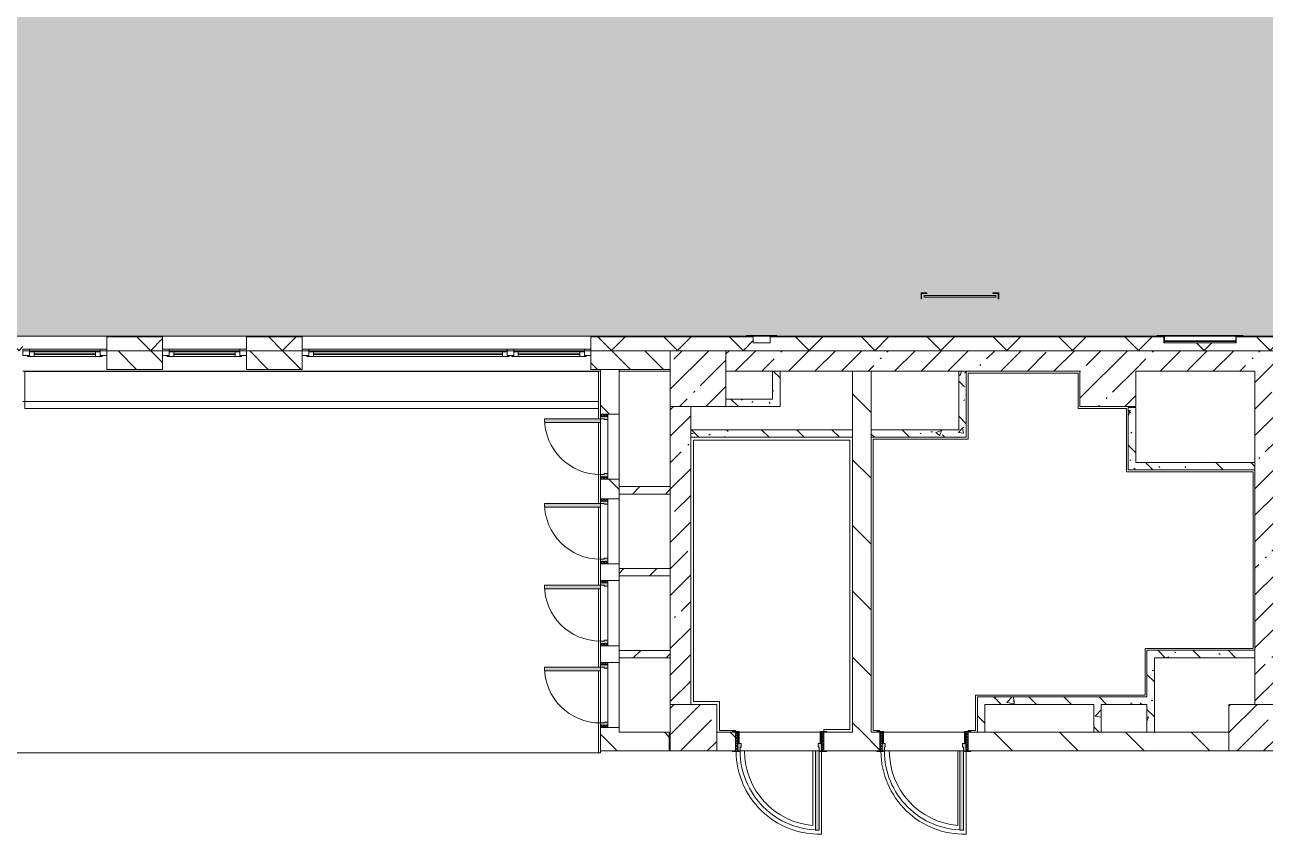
# Model space of a CAD drawing. Header units: millimetres. Extents: x 957 to 228198, y -8553 to 29000.
# Drawn here: x 107969 to 121288, y 10005 to 18702 of the extents above; entities that cross this region are included whole.
import ezdxf

# ---------------------------------------------------------------- set-up
doc = ezdxf.new("R2010")
doc.units = ezdxf.units.MM
for name, color, linetype, lineweight in [('A-DETL-2', 7, 'Continuous', 5), ('A-GENM-2', 7, 'Continuous', 5), ('A-GLAZ-2', 7, 'Continuous', 5), ('A-WALL', 7, 'Continuous', 9), ('A-WALL-2', 7, 'Continuous', 5), ('I-WALL-3', 7, 'Continuous', 5), ('S-COLS-1', 7, 'Continuous', 5)]:
    doc.layers.add(name, color=color, linetype=linetype, lineweight=lineweight)
doc.layers.add('A-DETL-GENF-3', color=7, linetype='Continuous', lineweight=9, true_color=0xc0c0c0, transparency=0.4)
for name, color, linetype, lineweight, true_color in [('A-DOOR-2', 7, 'Continuous', 5, 0xaaaaaa), ('A-DOOR-3', 7, 'Continuous', 5, 0xe2e2e2), ('A-DOOR-FRAM-3', 7, 'Continuous', 5, 0xe2e2e2), ('A-DOOR-FRAM-4', 7, 'Continuous', 5, 0xaaaaaa), ('A-FLOR-2', 7, 'Continuous', 5, 0xaaaaaa), ('A-GENM-3', 7, 'Continuous', 5, 0x737373), ('A-WALL-3', 7, 'Continuous', 5, 0x737373), ('I-WALL-4', 7, 'Continuous', 5, 0x787878)]:
    doc.layers.add(name, color=color, linetype=linetype, lineweight=lineweight, true_color=true_color)
pattern_1 = [(135, (101188.1, 0), (-353.553, -353.553), [])]
pattern_2 = [(135, (1826.41, 164.685), (-14.14214, -14.14214), []), (225, (1826.41, 164.685), (14.14214, -14.14214), [])]
pattern_3 = [(45, (-296.384, 164.685), (-14.1421, 14.1421), []), (135, (-296.384, 164.685), (-14.1421, -14.1421), [])]
pattern_4 = [(45, (101188.1, 0), (-285.123, 285.123), []), (45, (101473.2, 0), (-285.123, 285.123), [504.031, -100.806, 16.764, -84.042])]
pattern_5 = [(135, (101188.1, 0), (-377.171, -377.171), [533.4, -88.9, 17.78, -88.9]), (135, (101188.1, 376.94), (-377.171, -377.171), []), (50, (101188.1, 0), (637.645, -55.787), [66.675, -733.425]), (355, (101188.1, 0), (-123.35, 668.7), [53.34, -586.74]), (100.451, (101241.2, -4.65), (514.299, 612.908), [56.665, -623.315]), (46.184, (101188.1, 177.8), (948.776, -147.15), [100.012, -1100.137]), (96.636, (101267.2, 165.5), (830.91, 865.997), [84.998, -934.973]), (351.184, (101188.1, 177.8), (830.918, 865.99), [80.01, -880.11]), (21, (101277, 133.35), (530.651, -357.928), [66.675, -733.425]), (326, (101277, 133.35), (216.308, 644.658), [53.34, -586.74]), (71.451, (101321.2, 103.5), (746.96, 286.724), [56.665, -623.315]), (37.5, (101188.1, 0), (10.8105, 295.9426), [16.764, -562.864, 16.764, -578.866, -588.962]), (37.5, (101188.1, 0), (10.8105, 295.9426), [-1175.258, 16.764, -572.198]), (7.5, (101188.1, 0), (233.869, 350.6318), [16.764, -322.834, 16.764, -549.529, -224.472]), (7.5, (101188.1, 0), (233.869, 350.6318), [-905.891, 16.764, -207.708]), (327.5, (100989.84, 0), (474.5678, -20.0513), [16.764, -205.486, 16.764, -676.656, -920.115]), (327.5, (100989.84, 0), (474.5678, -20.0513), [-915.67, 16.764, -903.351]), (317.5, (100900.94, 0), (518.452, 88.9934), [16.764, -272.161, 16.764, -443.738, -653.415]), (317.5, (100900.94, 0), (518.452, 88.9934), [-749.427, 16.764, -636.651])]
pattern_6 = [(45, (101188.1, 0), (-176.7767, 176.7767), [])]

# ---------------------------------------------------------------- blocks, each defined once
blk = doc.blocks.new('BSC_Колонна _Прямоугольная - 600х600-V265-3_2_2_птичка')
at = {"layer": 'S-COLS-1'}
h = blk.add_hatch(dxfattribs=at)
h.set_pattern_fill('FP_78', color=256, style=0, pattern_type=2)
h.set_pattern_definition([(45, (-14010, -14900), (-285.123, 285.123), []), (45, (-13724.88, -14900), (-285.123, 285.123), [504.031, -100.806, 16.764, -84.042])])
h.paths.add_polyline_path([(-300, -300), (300, -300), (300, 300), (-300, 300), (-300, -245)])
for p, q in [((300, 300), (-300, 300)), ((-300, 300), (-300, -300)), ((300, -300), (300, 300)), ((-300, -300), (300, -300))]:
    blk.add_line(p, q, dxfattribs=at)
blk = doc.blocks.new('110_Дверь_СКБ_1Ст_Внутренняя1 - Д-7_п__950x2100h_Туалет EW30-32897972-3_2_2_птичка')
at = {"layer": 'A-DOOR-2'}
h = blk.add_hatch(dxfattribs=at)
h.set_pattern_fill('FP_87', color=256, style=0, pattern_type=2)
h.set_pattern_definition(pattern_2)
h.paths.add_polyline_path([(487, 100), (462, 100), (462, -100), (487, -100)])
at = {"layer": 'A-DOOR-3'}
h = blk.add_hatch(color=256, dxfattribs=at)
h.paths.add_polyline_path([(437, 100), (437, 60), (427, 60), (427, 20), (462, 20), (462, 100), (447, 100)])
h.paths.add_polyline_path([(-413, 100), (-438, 94), (-438, 20), (-403, 20), (-403, 60), (-413, 60), (-413, 88)])
at = {"layer": 'A-DOOR-FRAM-3'}
for points in [[(-413, 950), (-413, 100), (-373, 100), (-373, 950), (-398, 950)], [(-423, 108), (-493, 107), (-493, 100), (-423, 100)], [(-438, 20), (-438, -100), (-423, -100), (-423, 20)], [(484, 108), (447, 108), (447, 100), (517, 100), (517, 108), (487, 108)], [(462, 20), (447, 20), (447, -100), (462, -100)], [(-423, -100), (-493, -100), (-493, -108), (-423, -108)], [(462, -100), (447, -100), (447, -108), (517, -108), (517, -100), (487, -100)]]:
    blk.add_hatch(color=256, dxfattribs=at).paths.add_polyline_path(points)
at = {"layer": 'A-DOOR-FRAM-4'}
h = blk.add_hatch(dxfattribs=at)
h.set_pattern_fill('FP_88', color=256, style=0, pattern_type=2)
h.set_pattern_definition(pattern_3)
h.paths.add_polyline_path([(-463, 100), (-463, -100), (-438, -100), (-438, 100)])
at = {"layer": 'A-DOOR-2'}
for p, q in [((-413, 950), (-413, 100)), ((-373, 950), (-413, 950)), ((-373, 100), (-373, 950)), ((-413, 100), (-373, 100))]:
    blk.add_line(p, q, dxfattribs=at)
blk.add_arc((-413, 100), 850, 360, 90, dxfattribs=at)
at = {"layer": 'A-DOOR-FRAM-4'}
for p, q in [((-423, 108), (-493, 108)), ((-493, 108), (-493, 100)), ((-493, 100), (-423, 100)), ((-438, 100), (-463, 100)), ((-463, 100), (-463, -100)), ((-413, 100), (-438, 100)), ((-438, 100), (-438, 20)), ((-438, -100), (-438, 100)), ((-423, 100), (-438, 100)), ((-438, 100), (-438, 99)), ((-438, 99), (-423, 99)), ((-438, 20), (-403, 20)), ((-423, 20), (-438, 20)), ((-438, 20), (-438, -100)), ((-423, 100), (-423, 108)), ((-423, 99), (-423, 100)), ((-423, -100), (-423, 20)), ((-413, 60), (-413, 100)), ((-403, 60), (-413, 60)), ((-403, 20), (-403, 60)), ((437, 60), (427, 60)), ((427, 60), (427, 20)), ((427, 20), (462, 20)), ((437, 100), (437, 60)), ((462, 100), (437, 100)), ((517, 108), (447, 108)), ((447, 108), (447, 100)), ((462, 100), (447, 100)), ((447, 100), (447, 99)), ((447, 100), (517, 100)), ((447, 99), (462, 99)), ((462, 20), (447, 20)), ((447, 20), (447, -100)), ((462, 20), (462, 100)), ((487, 100), (462, 100)), ((462, 100), (462, -100)), ((462, 99), (462, 100)), ((462, -100), (462, 20)), ((487, -100), (487, 100)), ((517, 100), (517, 108)), ((-423, -100), (-493, -100)), ((-493, -100), (-493, -108)), ((-493, -108), (-423, -108)), ((-463, -100), (-438, -100)), ((-438, -100), (-423, -100)), ((-423, -108), (-423, -100)), ((447, -100), (462, -100)), ((517, -100), (447, -100)), ((447, -100), (447, -108)), ((447, -108), (517, -108)), ((462, -100), (487, -100)), ((517, -108), (517, -100))]:
    blk.add_line(p, q, dxfattribs=at)
blk = doc.blocks.new('110_Дверь_СКБ_1Ст_Внутренняя1 - Д-7_п__950x2100h_Туалет-32491181-3_2_2_птичка')
at = {"layer": 'A-DOOR-2'}
h = blk.add_hatch(dxfattribs=at)
h.set_pattern_fill('FP_87', color=256, style=0, pattern_type=2)
h.set_pattern_definition(pattern_2)
h.paths.add_polyline_path([(487, 100), (462, 99), (462, -100), (487, -100), (487, 99)])
at = {"layer": 'A-DOOR-3'}
h = blk.add_hatch(color=256, dxfattribs=at)
h.paths.add_polyline_path([(-413, 100), (-438, 99), (-438, 20), (-403, 20), (-403, 60), (-413, 60), (-413, 99)])
h.paths.add_polyline_path([(462, 100), (437, 99), (437, 60), (427, 60), (427, 20), (462, 20), (462, 99)])
at = {"layer": 'A-DOOR-FRAM-3'}
for points in [[(-413, 950), (-413, 100), (-373, 100), (-373, 950), (-392, 950)], [(-435, 108), (-493, 108), (-493, 100), (-423, 100), (-423, 108)], [(-423, 20), (-438, 20), (-438, -100), (-423, -100)], [(474, 108), (447, 108), (447, 100), (517, 100), (517, 108), (479, 108)], [(447, 20), (447, -100), (462, -100), (462, 20)], [(-493, -100), (-493, -108), (-423, -108), (-423, -100), (-463, -100)], [(517, -100), (447, -100), (447, -108), (517, -108)]]:
    blk.add_hatch(color=256, dxfattribs=at).paths.add_polyline_path(points)
at = {"layer": 'A-DOOR-FRAM-4'}
h = blk.add_hatch(dxfattribs=at)
h.set_pattern_fill('FP_88', color=256, style=0, pattern_type=2)
h.set_pattern_definition(pattern_3)
h.paths.add_polyline_path([(-463, 100), (-463, -100), (-438, -100), (-438, 100)])
at = {"layer": 'A-DOOR-2'}
for p, q in [((-413, 950), (-413, 100)), ((-373, 950), (-413, 950)), ((-373, 100), (-373, 950)), ((-413, 100), (-373, 100))]:
    blk.add_line(p, q, dxfattribs=at)
blk.add_arc((-413, 100), 850, 360, 90, dxfattribs=at)
at = {"layer": 'A-DOOR-FRAM-4'}
for p, q in [((-423, 108), (-493, 108)), ((-493, 108), (-493, 100)), ((-493, 100), (-423, 100)), ((-438, 100), (-463, 100)), ((-463, 100), (-463, -100)), ((-413, 100), (-438, 100)), ((-438, 100), (-438, 20)), ((-438, -100), (-438, 100)), ((-423, 100), (-438, 100)), ((-438, 100), (-438, 99)), ((-438, 99), (-423, 99)), ((-438, 20), (-403, 20)), ((-423, 20), (-438, 20)), ((-438, 20), (-438, -100)), ((-423, 100), (-423, 108)), ((-423, 99), (-423, 100)), ((-423, -100), (-423, 20)), ((-413, 60), (-413, 100)), ((-403, 60), (-413, 60)), ((-403, 20), (-403, 60)), ((437, 60), (427, 60)), ((427, 60), (427, 20)), ((427, 20), (462, 20)), ((437, 100), (437, 60)), ((462, 100), (437, 100)), ((517, 108), (447, 108)), ((447, 108), (447, 100)), ((462, 100), (447, 100)), ((447, 100), (447, 99)), ((447, 100), (517, 100)), ((447, 99), (462, 99)), ((462, 20), (447, 20)), ((447, 20), (447, -100)), ((462, 20), (462, 100)), ((487, 100), (462, 100)), ((462, 100), (462, -100)), ((462, 99), (462, 100)), ((462, -100), (462, 20)), ((487, -100), (487, 100)), ((517, 100), (517, 108)), ((-423, -100), (-493, -100)), ((-493, -100), (-493, -108)), ((-493, -108), (-423, -108)), ((-463, -100), (-438, -100)), ((-438, -100), (-423, -100)), ((-423, -108), (-423, -100)), ((447, -100), (462, -100)), ((517, -100), (447, -100)), ((447, -100), (447, -108)), ((447, -108), (517, -108)), ((462, -100), (487, -100)), ((517, -108), (517, -100))]:
    blk.add_line(p, q, dxfattribs=at)
blk = doc.blocks.new('BSC_Колонна _Прямоугольная - 500х500-V295-3_2_2_птичка')
at = {"layer": 'S-COLS-1'}
h = blk.add_hatch(dxfattribs=at)
h.set_pattern_fill('FP_104', color=256, style=0, pattern_type=2)
h.set_pattern_definition([(45, (-19960, -11150), (-285.123, 285.123), []), (45, (-19674.88, -11150), (-285.123, 285.123), [504.031, -100.806, 16.764, -84.042])])
h.paths.add_polyline_path([(250, -250), (250, 250), (-250, 250), (-250, -250)])
for p, q in [((250, 250), (-250, 250)), ((-250, 250), (-250, -250)), ((250, -250), (250, 250)), ((-250, -250), (250, -250))]:
    blk.add_line(p, q, dxfattribs=at)
blk = doc.blocks.new('120_Окно_СКБ_2Ст - 120_Окно_СКБ_2Ст 3100х2500 _мал_створка слева_ 2-V304-3_2_2_птичка')
at = {"layer": 'A-GLAZ-2'}
for p, q in [((-1550, -127), (-1550, -57)), ((-1550, -57), (-1480, -57)), ((1550, -57), (-1550, -57)), ((-1480, -127), (-1550, -127)), ((-1550, -127), (-1500, -127)), ((-1480, -127), (-1500, -127)), ((-1500, -127), (-1500, -137)), ((-1480, -57), (-1480, -127)), ((650, -87), (-1480, -87)), ((-1480, -87), (-1480, -127)), ((-1430, -137), (-1430, -87)), ((-1430, -107), (600, -107)), ((600, -117), (-1430, -117)), ((600, -137), (600, -87)), ((650, -127), (650, -57)), ((650, -57), (720, -57)), ((650, -127), (650, -87)), ((720, -127), (650, -127)), ((670, -127), (650, -127)), ((670, -127), (700, -127)), ((670, -137), (670, -127)), ((720, -127), (700, -127)), ((700, -127), (700, -137)), ((720, -57), (720, -127)), ((1480, -87), (720, -87)), ((720, -87), (720, -127)), ((770, -137), (770, -87)), ((770, -107), (1430, -107)), ((1430, -117), (770, -117)), ((1430, -137), (1430, -87)), ((1480, -127), (1480, -57)), ((1480, -57), (1550, -57)), ((1480, -127), (1480, -87)), ((1550, -127), (1480, -127)), ((1500, -127), (1480, -127)), ((1500, -127), (1550, -127)), ((1500, -137), (1500, -127)), ((1550, -57), (1550, -127)), ((-1500, -137), (670, -137)), ((670, -137), (-1500, -137)), ((700, -137), (1500, -137)), ((1500, -137), (700, -137))]:
    blk.add_line(p, q, dxfattribs=at)
blk = doc.blocks.new('BSC_Колонна _Прямоугольная - 500х500-V353-3_2_2_птичка')
at = {"layer": 'S-COLS-1'}
h = blk.add_hatch(dxfattribs=at)
h.set_pattern_fill('FP_113', color=256, style=0, pattern_type=2)
h.set_pattern_definition([(45, (-13960, -11150), (-285.123, 285.123), []), (45, (-13674.88, -11150), (-285.123, 285.123), [504.031, -100.806, 16.764, -84.042])])
h.paths.add_polyline_path([(-250, -250), (250, -250), (250, 250), (-250, 250), (-250, 71)])
for p, q in [((250, 250), (-250, 250)), ((-250, 250), (-250, -250)), ((250, -250), (250, 250)), ((-250, -250), (250, -250))]:
    blk.add_line(p, q, dxfattribs=at)
blk = doc.blocks.new('ОМ_Арматурный стержень_Форма 1 - ОМ_Арматурный стержень_Форма 1-22194821-3_2_2_птичка')
at = {"layer": 'A-GENM-3'}
for p, q in [((17206, 15793), (16438, 15793)), ((16438, 15784), (16438, 15793)), ((16438, 15775), (16438, 15784)), ((16438, 15775), (17206, 15775)), ((17206, 15793), (17206, 15784)), ((17206, 15784), (17206, 15775))]:
    blk.add_line(p, q, dxfattribs=at)
blk = doc.blocks.new('ОМ_Уголок_ГОСТ 8509-93 - ОМ_Уголок_ГОСТ 8509-93-22194824-3_2_2_птичка')
at = {"layer": 'A-GENM-3'}
for p, q in [((16404, 15821), (16404, 15758)), ((16467, 15821), (16404, 15821)), ((16404, 15758), (16410, 15758)), ((16410, 15758), (16410, 15815)), ((16410, 15815), (16467, 15815)), ((16467, 15815), (16467, 15821))]:
    blk.add_line(p, q, dxfattribs=at)
blk = doc.blocks.new('ОМ_Уголок_ГОСТ 8509-93 - ОМ_Уголок_ГОСТ 8509-93-V358-3_2_2_птичка')
at = {"layer": 'A-GENM-3'}
for p, q in [((17240, 15821), (17177, 15821)), ((17177, 15821), (17177, 15815)), ((17177, 15815), (17234, 15815)), ((17234, 15815), (17234, 15758)), ((17234, 15758), (17240, 15758)), ((17240, 15758), (17240, 15821))]:
    blk.add_line(p, q, dxfattribs=at)
blk = doc.blocks.new('110_Дверь_СКБ_1Ст - д-18 700x2100h_Технический шкаф ЭОМ и СС-V360-3_2_2_птичка')
at = {"layer": 'A-DOOR-2'}
h = blk.add_hatch(dxfattribs=at)
h.set_pattern_fill('FP_42', color=256, style=0, pattern_type=2)
h.set_pattern_definition([(135, (1951.41, 164.685), (-14.14214, -14.14214), []), (225, (1951.41, 164.685), (14.14214, -14.14214), [])])
h.paths.add_polyline_path([(337.5, 20), (362.5, 20), (362.5, 100), (337.5, 100)])
at = {"layer": 'A-DOOR-3'}
h = blk.add_hatch(color=256, dxfattribs=at)
h.paths.add_polyline_path([(-312.5, 100), (-312.5, 20), (-277.5, 20), (-277.5, 60), (-287.5, 60), (-287.5, 100), (-297.5, 100)])
h.paths.add_polyline_path([(302.5, 20), (337.5, 20), (337.5, 100), (312.5, 100), (312.5, 60), (302.5, 60), (302.5, 44)])
at = {"layer": 'A-DOOR-FRAM-3'}
blk.add_hatch(color=256, dxfattribs=at).paths.add_polyline_path([(272.5, 700), (272.5, 100), (312.5, 100), (312.5, 700)])
at = {"layer": 'A-DOOR-FRAM-4'}
h = blk.add_hatch(dxfattribs=at)
h.set_pattern_fill('FP_43', color=256, style=0, pattern_type=2)
h.set_pattern_definition([(45, (-171.384, 164.685), (-14.1421, 14.1421), []), (135, (-171.384, 164.685), (-14.1421, -14.1421), [])])
h.paths.add_polyline_path([(-337.5, 20), (-312.5, 20), (-312.5, 100), (-337.5, 100)])
at = {"layer": 'A-DOOR-2'}
for p, q in [((312.5, 700), (272.5, 700)), ((272.5, 700), (272.5, 100)), ((312.5, 100), (312.5, 700)), ((272.5, 100), (312.5, 100))]:
    blk.add_line(p, q, dxfattribs=at)
blk.add_arc((312.5, 100), 600, 90, 180, dxfattribs=at)
at = {"layer": 'A-DOOR-FRAM-4'}
for p, q in [((-312.5, 100), (-337.5, 100)), ((-337.5, 100), (-337.5, 20)), ((-337.5, 20), (-312.5, 20)), ((-287.5, 100), (-312.5, 100)), ((-312.5, 100), (-312.5, 20)), ((-312.5, 20), (-312.5, 100)), ((-312.5, 20), (-277.5, 20)), ((-287.5, 60), (-287.5, 100)), ((-287.5, 100), (272.5, 100)), ((-277.5, 60), (-287.5, 60)), ((-277.5, 20), (-277.5, 60)), ((302.5, 20), (-277.5, 20)), ((312.5, 60), (302.5, 60)), ((302.5, 60), (302.5, 20)), ((302.5, 20), (337.5, 20)), ((312.5, 100), (312.5, 60)), ((337.5, 100), (312.5, 100)), ((337.5, 20), (337.5, 100)), ((362.5, 100), (337.5, 100)), ((337.5, 100), (337.5, 20)), ((337.5, 20), (362.5, 20)), ((362.5, 20), (362.5, 100))]:
    blk.add_line(p, q, dxfattribs=at)
blk = doc.blocks.new('120_Окно_СКБ_1Ст - 120_Окно_СКБ_1Ст 900х2500_h_-20664874-3_2_2_птичка')
at = {"layer": 'A-GLAZ-2'}
for p, q in [((-450, -127), (-450, -57)), ((-450, -57), (-380, -57)), ((450, -57), (-450, -57)), ((-380, -127), (-450, -127)), ((-450, -127), (-400, -127)), ((-380, -127), (-400, -127)), ((-400, -127), (-400, -137)), ((-380, -57), (-380, -127)), ((380, -87), (-380, -87)), ((-380, -87), (-380, -127)), ((-330, -137), (-330, -87)), ((-330, -107), (330, -107)), ((330, -117), (-330, -117)), ((330, -137), (330, -87)), ((380, -127), (380, -57)), ((380, -57), (450, -57)), ((380, -127), (380, -87)), ((450, -127), (380, -127)), ((400, -127), (380, -127)), ((400, -127), (450, -127)), ((400, -137), (400, -127)), ((450, -57), (450, -127)), ((-400, -137), (400, -137)), ((400, -137), (-400, -137))]:
    blk.add_line(p, q, dxfattribs=at)
blk = doc.blocks.new('120_Окно_СКБ_1Ст - 120_Окно_СКБ_1Ст_900х2500_h_-V364-3_2_2_птичка')
at = {"layer": 'A-GLAZ-2'}
for p, q in [((-450, -127), (-450, -57)), ((-450, -57), (-380, -57)), ((450, -57), (-450, -57)), ((-380, -127), (-450, -127)), ((-450, -127), (-400, -127)), ((-380, -127), (-400, -127)), ((-400, -127), (-400, -137)), ((-380, -57), (-380, -127)), ((380, -87), (-380, -87)), ((-380, -87), (-380, -127)), ((-330, -137), (-330, -87)), ((-330, -107), (330, -107)), ((330, -117), (-330, -117)), ((330, -137), (330, -87)), ((380, -127), (380, -57)), ((380, -57), (450, -57)), ((380, -127), (380, -87)), ((450, -127), (380, -127)), ((400, -127), (380, -127)), ((400, -127), (450, -127)), ((400, -137), (400, -127)), ((450, -57), (450, -127)), ((-400, -137), (400, -137)), ((400, -137), (-400, -137))]:
    blk.add_line(p, q, dxfattribs=at)
blk = doc.blocks.new('Полоса с поворотом - Полоса с поворотом-23831104-3_2_2_птичка')
at = {"layer": 'A-GENM-2'}
for p, q in [((19783, 15306), (19017, 15306)), ((19017, 15298), (19783, 15298))]:
    blk.add_line(p, q, dxfattribs=at)
at = {"layer": 'A-GENM-3'}
blk.add_line((19017, 15363), (19783, 15363), dxfattribs=at)
blk = doc.blocks.new('Уголок вложенный - Уголок вложенный-V374-3_2_2_птичка')
at = {"layer": 'A-GENM-2'}
for p, q in [((19010, 15288), (19010, 15349)), ((19017, 15358), (19017, 15285)), ((19017, 15285), (19013, 15285))]:
    blk.add_line(p, q, dxfattribs=at)
at = {"layer": 'A-GENM-2', "flags": 128}
for points in [[(19010, 15349), (19010, 15351), (19009, 15353), (19008, 15355), (19007, 15356), (19005, 15357), (19003, 15358), (19001, 15358)], [(19013, 15285), (19012, 15285), (19012, 15285), (19011, 15286), (19011, 15286), (19010, 15287), (19010, 15287), (19010, 15288)]]:
    blk.add_lwpolyline(points, dxfattribs=at)
at = {"layer": 'A-GENM-3'}
for p, q in [((18937, 15365), (19017, 15365)), ((18937, 15361), (18937, 15365)), ((19001, 15358), (18940, 15358)), ((19017, 15365), (19017, 15358))]:
    blk.add_line(p, q, dxfattribs=at)
at = {"layer": 'A-GENM-3', "flags": 128}
blk.add_lwpolyline([(18940, 15358), (18939, 15358), (18939, 15358), (18938, 15359), (18938, 15359), (18937, 15360), (18937, 15360), (18937, 15361)], dxfattribs=at)
blk = doc.blocks.new('Уголок вложенный - Уголок вложенный-V371-3_2_2_птичка')
at = {"layer": 'A-GENM-2'}
for p, q in [((30010, 15285), (30010, 15358)), ((30017, 15349), (30017, 15288)), ((30014, 15285), (30010, 15285))]:
    blk.add_line(p, q, dxfattribs=at)
at = {"layer": 'A-GENM-2', "flags": 128}
for points in [[(30026, 15358), (30024, 15358), (30022, 15357), (30020, 15356), (30019, 15355), (30018, 15353), (30017, 15351), (30017, 15349)], [(30017, 15288), (30017, 15287), (30017, 15287), (30016, 15286), (30016, 15286), (30015, 15285), (30015, 15285), (30014, 15285)]]:
    blk.add_lwpolyline(points, dxfattribs=at)
at = {"layer": 'A-GENM-3'}
for p, q in [((30010, 15365), (30090, 15365)), ((30010, 15358), (30010, 15365)), ((30087, 15358), (30026, 15358)), ((30090, 15365), (30090, 15361))]:
    blk.add_line(p, q, dxfattribs=at)
at = {"layer": 'A-GENM-3', "flags": 128}
blk.add_lwpolyline([(30090, 15361), (30090, 15360), (30090, 15360), (30089, 15359), (30089, 15359), (30088, 15358), (30088, 15358), (30087, 15358)], dxfattribs=at)
blk = doc.blocks.new('Уголок вложенный - Уголок вложенный-V372-3_2_2_птичка')
at = {"layer": 'A-GENM-2'}
blk.add_line((30010, 15285), (29244, 15285), dxfattribs=at)
at = {"layer": 'A-GENM-2', "flags": 128}
for points in [[(29237, 15349), (29237, 15351), (29236, 15353), (29235, 15355), (29234, 15356), (29232, 15357), (29230, 15358), (29228, 15358)], [(30026, 15358), (30024, 15358), (30022, 15357), (30020, 15356), (30019, 15355), (30018, 15353), (30017, 15351), (30017, 15349)]]:
    blk.add_lwpolyline(points, dxfattribs=at)
at = {"layer": 'A-GENM-3'}
blk.add_line((29244, 15365), (30010, 15365), dxfattribs=at)
blk = doc.blocks.new('Уголок вложенный - Уголок вложенный-23964580-3_2_2_птичка')
at = {"layer": 'A-GENM-2'}
for p, q in [((14603, 15288), (14603, 15349)), ((14610, 15285), (14606, 15285))]:
    blk.add_line(p, q, dxfattribs=at)
at = {"layer": 'A-GENM-2', "flags": 128}
for points in [[(14603, 15349), (14603, 15351), (14602, 15353), (14601, 15355), (14600, 15356), (14598, 15357), (14596, 15358), (14594, 15358)], [(14606, 15285), (14605, 15285), (14605, 15285), (14604, 15286), (14604, 15286), (14603, 15287), (14603, 15287), (14603, 15288)]]:
    blk.add_lwpolyline(points, dxfattribs=at)
at = {"layer": 'A-GENM-3'}
for p, q in [((14530, 15361), (14530, 15365)), ((14594, 15358), (14533, 15358))]:
    blk.add_line(p, q, dxfattribs=at)
at = {"layer": 'A-GENM-3', "flags": 128}
blk.add_lwpolyline([(14533, 15358), (14532, 15358), (14532, 15358), (14531, 15359), (14531, 15359), (14530, 15360), (14530, 15360), (14530, 15361)], dxfattribs=at)
blk = doc.blocks.new('Уголок вложенный - Уголок вложенный-V376-3_2_2_птичка')
at = {"layer": 'A-GENM-2'}
for p, q in [((14783, 15349), (14783, 15288)), ((14780, 15285), (14776, 15285))]:
    blk.add_line(p, q, dxfattribs=at)
at = {"layer": 'A-GENM-2', "flags": 128}
for points in [[(14792, 15358), (14790, 15358), (14788, 15357), (14786, 15356), (14785, 15355), (14784, 15353), (14783, 15351), (14783, 15349)], [(14783, 15288), (14783, 15287), (14783, 15287), (14782, 15286), (14782, 15286), (14781, 15285), (14781, 15285), (14780, 15285)]]:
    blk.add_lwpolyline(points, dxfattribs=at)
at = {"layer": 'A-GENM-3'}
for p, q in [((14853, 15358), (14792, 15358)), ((14856, 15365), (14856, 15361))]:
    blk.add_line(p, q, dxfattribs=at)
at = {"layer": 'A-GENM-3', "flags": 128}
blk.add_lwpolyline([(14856, 15361), (14856, 15360), (14856, 15360), (14855, 15359), (14855, 15359), (14854, 15358), (14854, 15358), (14853, 15358)], dxfattribs=at)
blk = doc.blocks.new('Уголок вложенный - Уголок вложенный-V377-3_2_2_птичка')
at = {"layer": 'A-GENM-2'}
blk.add_line((14776, 15285), (14610, 15285), dxfattribs=at)
at = {"layer": 'A-GENM-2', "flags": 128}
for points in [[(14598, 15357), (14596, 15358), (14594, 15358)], [(14792, 15358), (14790, 15358), (14788, 15357)]]:
    blk.add_lwpolyline(points, dxfattribs=at)
blk = doc.blocks.new('Уголок вложенный - Уголок вложенный-V378-3_2_2_птичка')
at = {"layer": 'A-GENM-2'}
for p, q in [((14603, 15349), (14603, 15288)), ((14783, 15288), (14783, 15349)), ((14606, 15285), (14780, 15285))]:
    blk.add_line(p, q, dxfattribs=at)
at = {"layer": 'A-GENM-2', "flags": 128}
for points in [[(14594, 15358), (14596, 15358), (14598, 15357), (14600, 15356), (14601, 15355), (14602, 15353), (14603, 15351), (14603, 15349)], [(14783, 15349), (14783, 15351), (14784, 15353), (14785, 15355), (14786, 15356), (14788, 15357), (14790, 15358), (14792, 15358)], [(14603, 15288), (14603, 15287), (14603, 15287), (14604, 15286), (14604, 15286), (14605, 15285), (14605, 15285), (14606, 15285)], [(14780, 15285), (14781, 15285), (14781, 15285), (14782, 15286), (14782, 15286), (14783, 15287), (14783, 15287), (14783, 15288)]]:
    blk.add_lwpolyline(points, dxfattribs=at)
at = {"layer": 'A-GENM-3'}
for p, q in [((14530, 15365), (14856, 15365)), ((14530, 15365), (14530, 15361)), ((14533, 15358), (14853, 15358)), ((14856, 15361), (14856, 15365))]:
    blk.add_line(p, q, dxfattribs=at)
at = {"layer": 'A-GENM-3', "flags": 128}
for points in [[(14530, 15361), (14530, 15360), (14530, 15360), (14531, 15359), (14531, 15359), (14532, 15358), (14532, 15358), (14533, 15358)], [(14853, 15358), (14854, 15358), (14854, 15358), (14855, 15359), (14855, 15359), (14856, 15360), (14856, 15360), (14856, 15361)]]:
    blk.add_lwpolyline(points, dxfattribs=at)
blk = doc.blocks.new('Зашивка приборов отопления34 - Зашивка приборов отопления-33324488-3_2_2_птичка')
at = {"layer": 'A-WALL-2'}
for p, q in [((34188, 26888), (34188, 26567)), ((40348, 26888), (34188, 26888)), ((40348, 26567), (40348, 26888)), ((34188, 26567), (40348, 26567)), ((40348, 26567), (34188, 26567)), ((34188, 26567), (34188, 26492)), ((40348, 26492), (40348, 26567)), ((34188, 26492), (40348, 26492))]:
    blk.add_line(p, q, dxfattribs=at)

msp = doc.modelspace()

# ---------------------------------------------------------------- hatches: boundary and pattern name
at = {"layer": 'A-DETL-GENF-3'}
msp.add_hatch(color=256, dxfattribs=at).paths.add_polyline_path([(98779, 14774.9), (100920.1, 14774.9), (100920.1, 15358), (139498.2, 15358), (139498.2, 23888.3), (135116.2, 23888.3), (135114.2, 27398.1), (98779, 27398.1), (98779, 15270.2)])
at = {"layer": 'A-WALL-2'}
h = msp.add_hatch(dxfattribs=at)
h.set_pattern_fill('FP_85', color=256, style=0, pattern_type=2)
h.set_pattern_definition([(45, (101188.1, 0), (-353.5534, 353.5534), []), (135, (101188.1, 0), (-353.5534, -353.5534), [])])
h.paths.add_polyline_path([(139498.2, 15200), (139498.2, 15350), (138998.1, 15350), (138998.1, 15200), (139458.1, 15200)])
h.paths.add_polyline_path([(101578.1, 15200), (107948.1, 15200), (107948.1, 15350), (101228.1, 15350), (101228.1, 15293), (101078.1, 15288.7), (101078.1, 15200), (101228.1, 15200)])
h.paths.add_polyline_path([(123698.1, 15200), (133298.1, 15203), (133298.1, 15350), (131205.1, 15349), (131205.1, 15288), (131198.1, 15285), (130425.1, 15288), (130425.1, 15350), (126798.3, 15349), (126798.3, 15288), (126791.3, 15285), (125618.3, 15288), (125618.3, 15350), (120978.1, 15349), (120978.1, 15288), (120971.1, 15285), (120198.1, 15288), (120198.1, 15350), (115971.1, 15349), (115971.1, 15288), (115964.1, 15285), (115791.1, 15288), (115790.9, 15350), (114048.1, 15350), (114048.1, 15200), (123098.1, 15200)])
h.paths.add_polyline_path([(136598.1, 15200), (136598.1, 15350), (135848.1, 15350), (135848.1, 15200)])
h.paths.add_polyline_path([(108848.1, 15200), (109448.1, 15200), (109448.1, 15350), (108848.1, 15350), (108848.1, 15268)])
h.paths.add_polyline_path([(110348.1, 15200), (110948.1, 15200), (110948.1, 15350), (110348.1, 15350), (110348.1, 15264)])
h.paths.add_polyline_path([(134948.1, 15200), (134948.1, 15350), (134798.1, 15350), (134798.1, 15200), (134818.1, 15200)])
h.paths.add_polyline_path([(134428.1, 15200), (134423.1, 15350), (134198.1, 15350), (134198.1, 15200), (134421.1, 15200)])
h = msp.add_hatch(dxfattribs=at)
h.set_pattern_fill('FP_83', color=256, style=0, pattern_type=2)
h.set_pattern_definition([(135, (101188.1, 0), (-176.7767, -176.7767), [])])
h.paths.add_polyline_path([(110348.1, 15000), (110948.1, 15000), (110948.1, 15200), (110348.1, 15200), (110348.1, 15055.6)])
h.paths.add_polyline_path([(105853.6, 15000), (107348.1, 15000), (107348.1, 15200), (105848.1, 15200), (105848.1, 15000)])
h.paths.add_polyline_path([(114349.3, 15000), (114898.1, 15000), (114898.1, 15200), (114048.1, 15200), (114048.1, 15000), (114243.4, 15000)])
h.paths.add_polyline_path([(108848.1, 15000), (109448.1, 15000), (109448.1, 15200), (108848.1, 15200), (108848.1, 15007.9)])
at = {"layer": 'I-WALL-3'}
h = msp.add_hatch(dxfattribs=at)
h.set_pattern_fill('FP_81', color=256, style=0, pattern_type=2)
h.set_pattern_definition(pattern_4)
h.paths.add_polyline_path([(124497.6, 14980), (126998.1, 14980), (126998.1, 15200), (123698.1, 15200), (123698.1, 14980)])
h.paths.add_polyline_path([(115998.1, 14980), (119298.3, 14980), (119298.3, 15200), (115498.1, 15200), (115498.1, 14980)])
h.paths.add_polyline_path([(133298.1, 14980), (133298.1, 15200), (131798.1, 15200), (131798.1, 14980), (132969.3, 14980)])
h.paths.add_polyline_path([(131198.1, 14980), (131198.1, 15200), (127598.1, 15200), (127598.1, 14980), (131023.1, 14980)])
h.paths.add_polyline_path([(119898.3, 14980), (123098.1, 14980), (123098.1, 15200), (119898.3, 15200)])
h = msp.add_hatch(dxfattribs=at)
h.set_pattern_fill('FP_84', color=256, style=0, pattern_type=2)
h.set_pattern_definition(pattern_1)
h.paths.add_polyline_path([(114149.3, 11100), (114349.3, 11100), (114349.3, 11150), (114149.3, 11150)])
h.paths.add_polyline_path([(114229.3, 11850), (114349.3, 11850), (114349.3, 12030), (114149.3, 12030), (114149.3, 11850)])
h.paths.add_polyline_path([(114349.3, 12730), (114349.3, 12910), (114149.3, 12910), (114149.3, 12730), (114229.3, 12730)])
h.paths.add_polyline_path([(114349.3, 13610), (114349.3, 13819.9), (114149.3, 13819.9), (114149.3, 13610), (114229.3, 13610)])
h.paths.add_polyline_path([(114349.3, 14519.9), (114349.3, 15000), (114149.3, 15000), (114149.3, 14519.9), (114229.3, 14519.9)])
h = msp.add_hatch(dxfattribs=at)
h.set_pattern_fill('FP_84', color=256, style=0, pattern_type=2)
h.set_pattern_definition(pattern_1)
h.paths.add_polyline_path([(117040, 11100), (117058.1, 11100), (117058.1, 14980), (116858.1, 14980), (116858.1, 11100)])
h = msp.add_hatch(dxfattribs=at)
h.set_pattern_fill('FP_81', color=256, style=0, pattern_type=2)
h.set_pattern_definition(pattern_4)
h.paths.add_polyline_path([(121398.1, 11400), (121398.1, 14980), (121178.1, 14980), (121178.1, 11400)])
h = msp.add_hatch(dxfattribs=at)
h.set_pattern_fill('FP_81', color=256, style=0, pattern_type=2)
h.set_pattern_definition(pattern_4)
h.paths.add_polyline_path([(114899.1, 11400), (115119.1, 11400), (115119.1, 14600), (114899.1, 14600), (114899.1, 11900)])
h = msp.add_hatch(dxfattribs=at)
h.set_pattern_fill('FP_86', color=256, style=0, pattern_type=2)
h.set_pattern_definition(pattern_6)
h.paths.add_polyline_path([(114349.3, 13660), (114899.1, 13660), (114899.1, 13740), (114349.3, 13740)])
h = msp.add_hatch(dxfattribs=at)
h.set_pattern_fill('FP_86', color=256, style=0, pattern_type=2)
h.set_pattern_definition(pattern_6)
h.paths.add_polyline_path([(114899.1, 12780), (114899.1, 12860), (114349.3, 12860), (114349.3, 12780)])
h = msp.add_hatch(dxfattribs=at)
h.set_pattern_fill('FP_86', color=256, style=0, pattern_type=2)
h.set_pattern_definition(pattern_6)
h.paths.add_polyline_path([(114899.1, 11900), (114898.1, 11980), (114349.3, 11980), (114349.3, 11900), (114898.1, 11900)])
h = msp.add_hatch(dxfattribs=at)
h.set_pattern_fill('FP_84', color=256, style=0, pattern_type=2)
h.set_pattern_definition(pattern_1)
h.paths.add_polyline_path([(114889.1, 10900), (114889.1, 11100), (114149.3, 11100), (114149.3, 10900)])
h = msp.add_hatch(dxfattribs=at)
h.set_pattern_fill('FP_84', color=256, style=0, pattern_type=2)
h.set_pattern_definition(pattern_1)
h.paths.add_polyline_path([(120898.1, 10900), (120898.1, 11100), (118098.1, 11100), (118098.1, 10900), (120768.8, 10900)])
h.paths.add_polyline_path([(115429.1, 10900), (115599.1, 10901.4), (115599.1, 11100), (115398.1, 11100), (115398.1, 10900)])
h.paths.add_polyline_path([(116858.1, 10900), (117148.1, 10900), (117148.1, 11100), (116549.1, 11100), (116549.1, 10900), (116827.1, 10900)])
at = {"layer": 'I-WALL-4'}
h = msp.add_hatch(dxfattribs=at)
h.set_pattern_fill('FP_93', color=256, style=0, pattern_type=2)
h.set_pattern_definition(pattern_5)
h.paths.add_polyline_path([(116078.1, 14680), (116078.1, 14980), (115998.1, 14980), (115998.1, 14680)])
h = msp.add_hatch(dxfattribs=at)
h.set_pattern_fill('FP_93', color=256, style=0, pattern_type=2)
h.set_pattern_definition(pattern_5)
h.paths.add_polyline_path([(118078.1, 14350), (118078.1, 14980), (117998.1, 14980), (117998.1, 14350)])
h = msp.add_hatch(dxfattribs=at)
h.set_pattern_fill('FP_93', color=256, style=0, pattern_type=2)
h.set_pattern_definition(pattern_5)
h.paths.add_polyline_path([(116078.1, 14600), (116078.1, 14680), (115498.1, 14680), (115498.1, 14600)])
h = msp.add_hatch(dxfattribs=at)
h.set_pattern_fill('FP_93', color=256, style=0, pattern_type=2)
h.set_pattern_definition(pattern_5)
h.paths.add_polyline_path([(119818.3, 13920), (119898.3, 13920), (119898.3, 14590), (119818.3, 14590), (119818.3, 14580)])
h = msp.add_hatch(dxfattribs=at)
h.set_pattern_fill('FP_93', color=256, style=0, pattern_type=2)
h.set_pattern_definition(pattern_5)
h.paths.add_polyline_path([(115175.6, 14270), (116858.1, 14270), (116858.1, 14350), (115119.1, 14350), (115119.1, 14270), (115150.1, 14270)])
h = msp.add_hatch(dxfattribs=at)
h.set_pattern_fill('FP_93', color=256, style=0, pattern_type=2)
h.set_pattern_definition(pattern_5)
h.paths.add_polyline_path([(118078.1, 14270), (118078.1, 14350), (117058.1, 14350), (117058.1, 14270), (118000.9, 14270)])
h = msp.add_hatch(dxfattribs=at)
h.set_pattern_fill('FP_93', color=256, style=0, pattern_type=2)
h.set_pattern_definition(pattern_5)
h.paths.add_polyline_path([(120768.8, 13920), (121178.1, 13920), (121178.1, 14000), (119898.3, 14000), (119898.3, 13920), (120413.3, 13920)])
h = msp.add_hatch(dxfattribs=at)
h.set_pattern_fill('FP_93', color=256, style=0, pattern_type=2)
h.set_pattern_definition(pattern_5)
h.paths.add_polyline_path([(120098.1, 11100), (120098.1, 11981.9), (120018.1, 11981.9), (120018.1, 11100)])
h = msp.add_hatch(dxfattribs=at)
h.set_pattern_fill('FP_93', color=256, style=0, pattern_type=2)
h.set_pattern_definition(pattern_5)
h.paths.add_polyline_path([(120898.1, 11901.9), (121178.1, 11901.9), (121178.1, 11981.9), (120098.1, 11981.9), (120098.1, 11901.9), (120768.8, 11901.9)])
h = msp.add_hatch(dxfattribs=at)
h.set_pattern_fill('FP_93', color=256, style=0, pattern_type=2)
h.set_pattern_definition(pattern_5)
h.paths.add_polyline_path([(118198.1, 11100), (118278.1, 11100), (118278.1, 11480), (118198.1, 11480), (118198.1, 11221)])
h = msp.add_hatch(dxfattribs=at)
h.set_pattern_fill('FP_93', color=256, style=0, pattern_type=2)
h.set_pattern_definition(pattern_5)
h.paths.add_polyline_path([(118278.1, 11400), (120018.1, 11400), (120018.1, 11480), (118278.1, 11480)])
h = msp.add_hatch(dxfattribs=at)
h.set_pattern_fill('FP_93', color=256, style=0, pattern_type=2)
h.set_pattern_definition(pattern_5)
h.paths.add_polyline_path([(119448.1, 11100), (119528.1, 11100), (119528.1, 11400), (119448.1, 11400), (119448.1, 11221)])
at = {"layer": 'S-COLS-1'}
h = msp.add_hatch(dxfattribs=at)
h.set_pattern_fill('FP_81', color=256, style=0, pattern_type=2)
h.set_pattern_definition(pattern_4)
h.paths.add_polyline_path([(119898.3, 14600), (119898.3, 15200), (119298.3, 15200), (119298.3, 14600), (119798.3, 14600)])

# ---------------------------------------------------------------- linework, layer by layer
at = {"layer": 'A-DETL-2'}
msp.add_line((100920.1, 15358), (139498.2, 15358), dxfattribs=at)
at = {"layer": 'A-FLOR-2'}
for p, q in [((114129.3, 14980), (107948.1, 14980)), ((114129.3, 14655), (114129.3, 14980)), ((119278.3, 14960), (118098.1, 14960)), ((118098.1, 14960), (118098.1, 14250)), ((119278.3, 14580), (119278.3, 14960)), ((107948.1, 14655), (114129.3, 14655)), ((114129.3, 14469.9), (114129.3, 14580)), ((119798.3, 14580), (119278.3, 14580)), ((119798.3, 13900), (119798.3, 14580)), ((114129.3, 13560), (114129.3, 14429.9)), ((116827.1, 14239), (115150.1, 14239)), ((115150.1, 14239), (115150.1, 11431)), ((116827.1, 11131), (116827.1, 14239)), ((118098.1, 14250), (117078.1, 14250)), ((117078.1, 14250), (117078.1, 11120)), ((121158.1, 13900), (119798.3, 13900)), ((121158.1, 12000), (121158.1, 13900)), ((114129.3, 12680), (114129.3, 13520)), ((114129.3, 11800), (114129.3, 12640)), ((119998.1, 11500), (119998.1, 12000)), ((119998.1, 12000), (121158.1, 12000)), ((114129.3, 10880), (114129.3, 11760)), ((118178.1, 11120), (118178.1, 11500)), ((118178.1, 11500), (119998.1, 11500)), ((115150.1, 11431), (115429.1, 11431)), ((115429.1, 11431), (115429.1, 11120)), ((115429.1, 11120), (115599.1, 11120)), ((115599.1, 11120), (115599.1, 11108)), ((116549.1, 11108), (116549.1, 11131)), ((116549.1, 11131), (116827.1, 11131)), ((117078.1, 11120), (117148.1, 11120)), ((117148.1, 11120), (117148.1, 11108)), ((118098.1, 11108), (118098.1, 11120)), ((118098.1, 11120), (118178.1, 11120)), ((114149.3, 10880), (101524.1, 10880)), ((114149.3, 10900), (114149.3, 10880)), ((114898.1, 10900), (114889.1, 10900)), ((115697, 10899.9), (115639.1, 10899.9)), ((115649.1, 10901.4), (116499.1, 10901.4)), ((116459.1, 10899.9), (116432, 10899.9)), ((116432, 10899.9), (116432, 10097.9)), ((116509.1, 10899.9), (116499.1, 10899.9)), ((116522, 10005.1), (116522, 10892)), ((117252, 10899.9), (117188.1, 10899.9)), ((117198.1, 10900), (118008.1, 10900)), ((118008.1, 10899.9), (117987, 10899.9)), ((117987, 10899.9), (117987, 10097.9)), ((118058.1, 10899.9), (118048.1, 10899.9)), ((118077, 10005.1), (118077, 10892))]:
    msp.add_line(p, q, dxfattribs=at)
for centre, radius, start, end in [((116502, 10899.9), 895, 180.50534, 271.28046), ((116502, 10899.9), 805, 180, 265.01146), ((118057, 10899.9), 895, 180.50534, 271.28046), ((118057, 10899.9), 805, 180, 265.01146)]:
    msp.add_arc(centre, radius, start, end, dxfattribs=at)
at = {"layer": 'A-WALL'}
for p, q in [((109448.1, 15353), (108848.1, 15353)), ((109448.1, 15350), (108848.1, 15350)), ((110948.1, 15353), (110348.1, 15353)), ((110948.1, 15350), (110348.1, 15350)), ((115790.1, 15353), (114048.1, 15353)), ((115791, 15350), (114048.1, 15350)), ((120198.5, 15350), (115971.2, 15350)), ((120199.8, 15353), (115972, 15353)), ((125620.1, 15353), (120976.3, 15353)), ((125618.8, 15350), (120977.7, 15350)), ((109448.1, 15200), (108848.1, 15200)), ((108848.1, 15200), (109448.1, 15200)), ((110948.1, 15200), (110348.1, 15200)), ((110348.1, 15200), (110948.1, 15200)), ((114898.1, 15200), (114048.1, 15200)), ((114048.1, 15200), (114898.1, 15200)), ((119298.3, 15200), (115498.1, 15200)), ((123098.1, 15200), (119898.3, 15200)), ((114349.3, 15000), (114149.3, 15000)), ((116078.1, 14980), (115998.1, 14980)), ((117058.1, 14980), (116858.1, 14980)), ((118078.1, 14980), (117998.1, 14980)), ((115119.1, 14350), (115119.1, 14270)), ((116858.1, 14270), (116858.1, 14350)), ((117058.1, 14350), (117058.1, 14270)), ((121178.1, 13920), (121178.1, 14000)), ((114349.3, 13740), (114349.3, 13660)), ((114899.1, 13660), (114899.1, 13740)), ((114349.3, 12860), (114349.3, 12780)), ((114899.1, 12780), (114899.1, 12860)), ((114349.3, 11980), (114349.3, 11900)), ((114899.1, 11900), (114899.1, 11980)), ((121178.1, 11901.9), (121178.1, 11981.9)), ((118198.1, 11100), (118278.1, 11100)), ((119448.1, 11100), (119528.1, 11100)), ((120018.1, 11100), (120098.1, 11100))]:
    msp.add_line(p, q, dxfattribs=at)
at = {"layer": 'A-WALL-2'}
for p, q in [((108848.1, 15358), (108848.1, 15000)), ((109448.1, 15000), (109448.1, 15358)), ((110348.1, 15358), (110348.1, 15000)), ((110948.1, 15000), (110948.1, 15358)), ((114048.1, 15358), (114048.1, 15000)), ((110348.1, 15200), (109448.1, 15200)), ((114048.1, 15200), (110948.1, 15200)), ((115498.1, 15200), (123098.1, 15200)), ((108848.1, 15000), (109448.1, 15000)), ((110348.1, 15000), (110948.1, 15000)), ((114048.1, 15000), (114149.3, 15000)), ((114349.3, 15000), (114898.1, 15000))]:
    msp.add_line(p, q, dxfattribs=at)
at = {"layer": 'A-WALL-3'}
for p, q in [((115721.1, 15358), (101228.1, 15358)), ((115795, 15358), (115782.1, 15358)), ((115980.1, 15358), (115967.2, 15358)), ((120128.1, 15358), (116041.1, 15358)), ((120202, 15358), (120189.1, 15358)), ((120987.1, 15358), (120974.2, 15358)), ((125548.3, 15358), (121048.1, 15358))]:
    msp.add_line(p, q, dxfattribs=at)
at = {"layer": 'I-WALL-3'}
for p, q in [((107948.1, 15200), (108848.1, 15200)), ((114149.3, 14980), (114129.3, 14980)), ((114149.3, 15000), (114149.3, 14519.9)), ((114349.3, 15000), (114349.3, 13740)), ((114898.1, 14980), (114349.3, 14980)), ((115498.1, 14980), (115998.1, 14980)), ((115998.1, 14980), (115998.1, 14680)), ((116078.1, 14980), (116858.1, 14980)), ((116078.1, 14600), (116078.1, 14980)), ((116858.1, 14980), (116858.1, 14350)), ((117058.1, 14350), (117058.1, 14980)), ((117058.1, 14980), (117998.1, 14980)), ((117998.1, 14980), (117998.1, 14350)), ((118078.1, 14270), (118078.1, 14980)), ((118078.1, 14980), (119298.3, 14980)), ((119898.3, 14980), (121178.1, 14980)), ((121178.1, 14980), (121178.1, 14000)), ((115998.1, 14680), (115498.1, 14680)), ((114229.3, 14519.9), (114349.3, 14519.9)), ((114899.1, 14600), (114899.1, 13740)), ((115119.1, 14350), (115119.1, 14600)), ((115498.1, 14600), (116078.1, 14600)), ((119818.3, 14590), (119818.3, 13920)), ((119898.3, 14590), (119818.3, 14590)), ((119898.3, 14000), (119898.3, 14590)), ((116858.1, 14350), (115119.1, 14350)), ((115119.1, 14270), (116858.1, 14270)), ((115119.1, 11400), (115119.1, 14270)), ((116858.1, 14270), (116858.1, 11100)), ((117998.1, 14350), (117058.1, 14350)), ((117058.1, 11100), (117058.1, 14270)), ((117058.1, 14270), (118078.1, 14270)), ((121178.1, 14000), (119898.3, 14000)), ((119818.3, 13920), (121178.1, 13920)), ((121178.1, 13920), (121178.1, 11981.9)), ((114149.3, 13819.9), (114149.3, 13610)), ((114349.3, 13819.9), (114229.3, 13819.9)), ((114899.1, 13740), (114349.3, 13740)), ((114229.3, 13610), (114349.3, 13610)), ((114349.3, 13660), (114349.3, 12860)), ((114349.3, 13660), (114899.1, 13660)), ((114899.1, 13660), (114899.1, 12860)), ((114149.3, 12910), (114149.3, 12730)), ((114349.3, 12910), (114229.3, 12910)), ((114899.1, 12860), (114349.3, 12860)), ((114229.3, 12730), (114349.3, 12730)), ((114349.3, 12780), (114349.3, 11980)), ((114349.3, 12780), (114899.1, 12780)), ((114899.1, 12780), (114899.1, 11980)), ((114149.3, 12030), (114149.3, 11850)), ((114349.3, 12030), (114229.3, 12030)), ((114899.1, 11980), (114349.3, 11980)), ((114349.3, 11900), (114349.3, 11100)), ((114349.3, 11900), (114899.1, 11900)), ((114899.1, 11900), (114899.1, 11400)), ((120018.1, 11981.9), (120018.1, 11480)), ((121178.1, 11981.9), (120018.1, 11981.9)), ((120098.1, 11100), (120098.1, 11901.9)), ((120098.1, 11901.9), (121178.1, 11901.9)), ((121178.1, 11901.9), (121178.1, 11400)), ((114229.3, 11850), (114349.3, 11850)), ((118198.1, 11480), (118198.1, 11100)), ((120018.1, 11480), (118198.1, 11480)), ((118278.1, 11100), (118278.1, 11400)), ((118278.1, 11400), (119448.1, 11400)), ((119448.1, 11400), (119448.1, 11100)), ((119528.1, 11400), (120018.1, 11400)), ((119528.1, 11100), (119528.1, 11400)), ((120018.1, 11400), (120018.1, 11100)), ((114149.3, 11150), (114149.3, 10900)), ((114349.3, 11150), (114229.3, 11150)), ((114889.1, 11100), (114349.3, 11100)), ((114889.1, 10900), (114889.1, 11100)), ((115569.1, 11100), (115398.1, 11100)), ((115639.1, 11100), (116509.1, 11100)), ((116858.1, 11100), (116579.1, 11100)), ((117118.1, 11100), (117058.1, 11100)), ((117188.1, 11100), (118058.1, 11100)), ((118198.1, 11100), (118128.1, 11100)), ((119448.1, 11100), (118278.1, 11100)), ((120018.1, 11100), (119528.1, 11100)), ((120898.1, 11100), (120098.1, 11100)), ((114149.3, 10900), (114889.1, 10900)), ((115398.1, 10900), (115569.1, 10900)), ((116459.1, 10900), (115649.1, 10900)), ((116579.1, 10900), (117118.1, 10900)), ((118008.1, 10900), (117198.1, 10900)), ((118128.1, 10900), (120898.1, 10900))]:
    msp.add_line(p, q, dxfattribs=at)
at = {"layer": 'S-COLS-1'}
for p, q in [((119898.3, 15200), (119298.3, 15200)), ((119298.3, 14980), (119298.3, 14600)), ((119898.3, 14600), (119898.3, 14980)), ((119298.3, 14600), (119898.3, 14600))]:
    msp.add_line(p, q, dxfattribs=at)

# ---------------------------------------------------------------- block references
at = {"layer": 'A-DOOR-2'}
for name, p, rotation in [('110_Дверь_СКБ_1Ст - д-18 700x2100h_Технический шкаф ЭОМ и СС-V360-3_2_2_птичка', (114249.3, 14157.4), 89.99999999999991), ('110_Дверь_СКБ_1Ст - д-18 700x2100h_Технический шкаф ЭОМ и СС-V360-3_2_2_птичка', (114249.3, 13247.5), 89.99999999999991), ('110_Дверь_СКБ_1Ст - д-18 700x2100h_Технический шкаф ЭОМ и СС-V360-3_2_2_птичка', (114249.3, 12367.5), 89.99999999999991), ('110_Дверь_СКБ_1Ст - д-18 700x2100h_Технический шкаф ЭОМ и СС-V360-3_2_2_птичка', (114249.3, 11487.5), 89.99999999999991), ('110_Дверь_СКБ_1Ст_Внутренняя1 - Д-7_п__950x2100h_Туалет-32491181-3_2_2_птичка', (116086.6, 11000), 180), ('110_Дверь_СКБ_1Ст_Внутренняя1 - Д-7_п__950x2100h_Туалет EW30-32897972-3_2_2_птичка', (117635.6, 11000), 180)]:
    msp.add_blockref(name, p, dxfattribs=dict(at, rotation=rotation))
at = {"layer": 'A-GENM-2'}
for name, p in [('Уголок вложенный - Уголок вложенный-23964580-3_2_2_птичка', (101188.1, 0)), ('Уголок вложенный - Уголок вложенный-V378-3_2_2_птичка', (101188.1, 0)), ('Уголок вложенный - Уголок вложенный-V377-3_2_2_птичка', (101188.1, 0)), ('Уголок вложенный - Уголок вложенный-V376-3_2_2_птичка', (101188.1, 0)), ('Уголок вложенный - Уголок вложенный-V374-3_2_2_птичка', (101188.1, 0)), ('Уголок вложенный - Уголок вложенный-V372-3_2_2_птичка', (90961.1, 0)), ('Уголок вложенный - Уголок вложенный-V371-3_2_2_птичка', (90961.1, 0))]:
    msp.add_blockref(name, p, dxfattribs=at)
at = {"layer": 'A-GENM-3'}
for name in ['ОМ_Уголок_ГОСТ 8509-93 - ОМ_Уголок_ГОСТ 8509-93-22194824-3_2_2_птичка', 'ОМ_Арматурный стержень_Форма 1 - ОМ_Арматурный стержень_Форма 1-22194821-3_2_2_птичка', 'ОМ_Уголок_ГОСТ 8509-93 - ОМ_Уголок_ГОСТ 8509-93-V358-3_2_2_птичка', 'Полоса с поворотом - Полоса с поворотом-23831104-3_2_2_птичка']:
    msp.add_blockref(name, (101188.1, 0), dxfattribs=at)
at = {"layer": 'A-GLAZ-2'}
for name, p in [('120_Окно_СКБ_1Ст - 120_Окно_СКБ_1Ст_900х2500_h_-V364-3_2_2_птичка', (108398.1, 15275)), ('120_Окно_СКБ_1Ст - 120_Окно_СКБ_1Ст 900х2500_h_-20664874-3_2_2_птичка', (109898.1, 15275)), ('120_Окно_СКБ_2Ст - 120_Окно_СКБ_2Ст 3100х2500 _мал_створка слева_ 2-V304-3_2_2_птичка', (112498.1, 15275))]:
    msp.add_blockref(name, p, dxfattribs=at)
at = {"layer": 'A-WALL-2'}
msp.add_blockref('Зашивка приборов отопления34 - Зашивка приборов отопления-33324488-3_2_2_птичка', (73781.3, -11912.4), dxfattribs=at)
at = {"layer": 'S-COLS-1'}
for name, p in [('BSC_Колонна _Прямоугольная - 600х600-V265-3_2_2_птичка', (115198.1, 14900)), ('BSC_Колонна _Прямоугольная - 500х500-V353-3_2_2_птичка', (115148.1, 11150)), ('BSC_Колонна _Прямоугольная - 500х500-V295-3_2_2_птичка', (121148.1, 11150))]:
    msp.add_blockref(name, p, dxfattribs=at)

doc.saveas('drawing.dxf')
